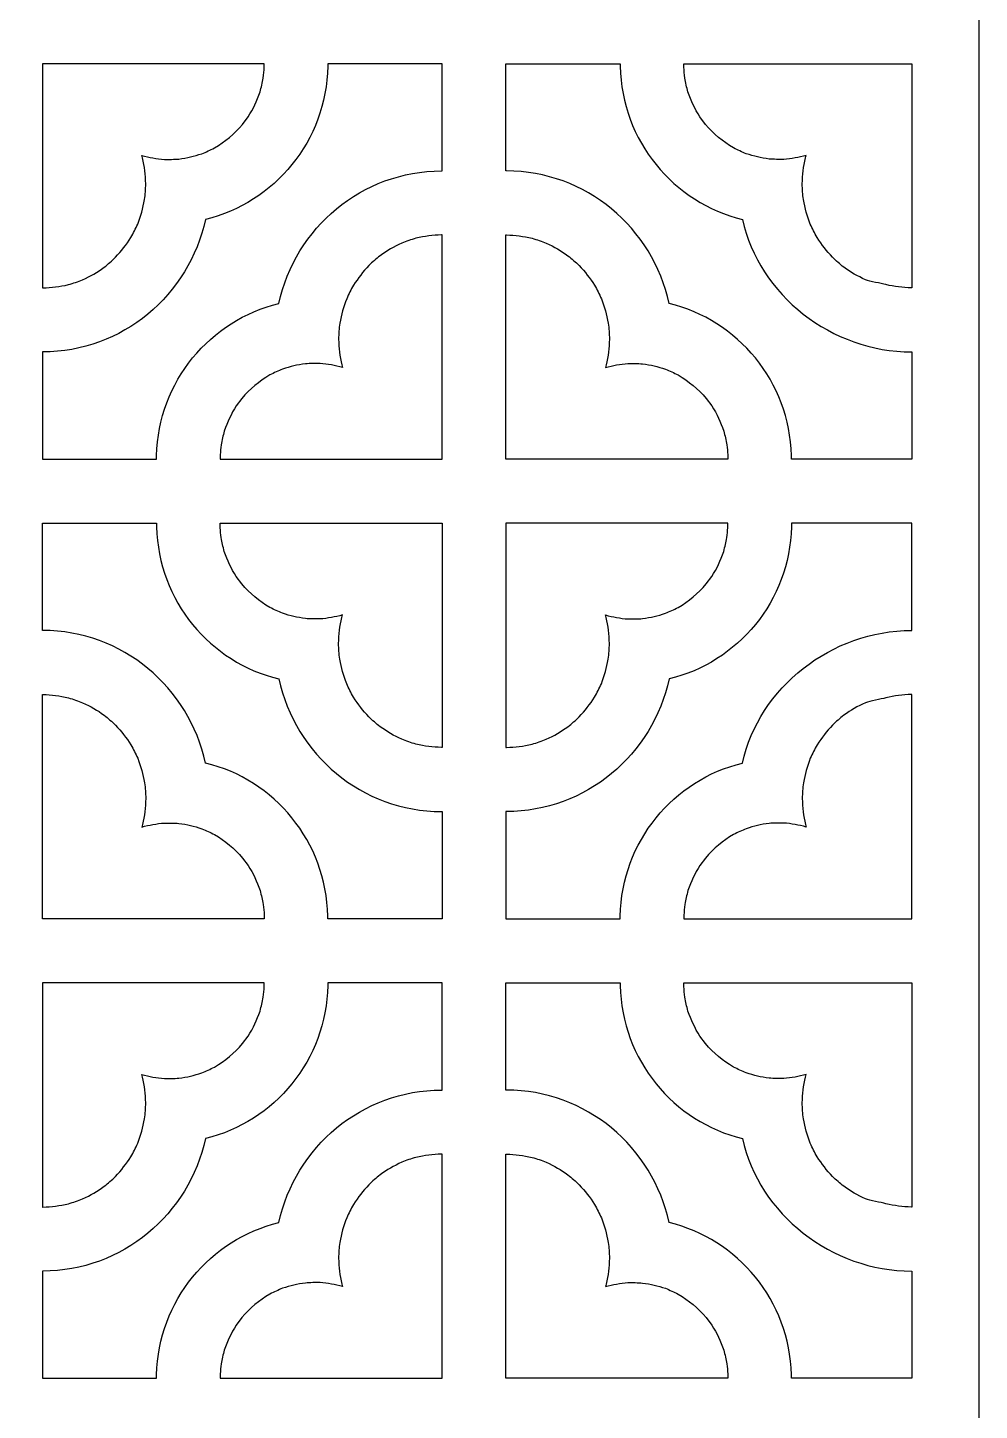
# Model space of a CAD drawing. Header units: centimetres. Extents: x -27 to -22.6, y -9 to 9.
# Drawn here: x -25.429 to -22.573, y 0.584 to 4.736 of the extents above; entities that cross this region are included whole.
import ezdxf

# ---------------------------------------------------------------- set-up
doc = ezdxf.new("R2010")
doc.units = ezdxf.units.CM
doc.header["$MEASUREMENT"] = 0
doc.layers.add('layer 1', color=7, linetype='Continuous')

msp = doc.modelspace()

# ---------------------------------------------------------------- linework, layer by layer
at = {"layer": 'layer 1', "color": 250, "lineweight": 30}
for points, knots in [([(-26.99914, 9.00078), (-26.99914, 9.00078), (-22.57268, 9.00078), (-22.57268, 9.00078), (-22.57268, 9.00078), (-22.57268, 9.00078), (-22.57268, -9.00021), (-22.57268, -9.00021), (-22.57268, -9.00021), (-22.57268, -9.00021), (-26.99914, -9.00021), (-26.99914, -9.00021), (-26.99914, -9.00021), (-26.99914, -9.00021), (-26.99914, 9.00078), (-26.99914, 9.00078)], [0, 0, 0, 0, 0.2, 0.2, 0.2, 0.2, 0.4, 0.4, 0.4, 0.4, 0.6, 0.6, 0.6, 0.6, 1, 1, 1, 1]), ([(-25.04221, 3.43991), (-25.04221, 3.43991), (-25.38497, 3.43991), (-25.38497, 3.43991), (-25.38497, 3.43991), (-25.38497, 3.43991), (-25.38497, 3.76186), (-25.38497, 3.76186), (-25.38497, 3.76186), (-25.38441, 3.76186), (-25.38405, 3.76186), (-25.38396, 3.76186), (-25.38396, 3.76186), (-25.14501, 3.76186), (-24.94435, 3.93295), (-24.89567, 4.16012), (-24.89567, 4.16012), (-24.68829, 4.20938), (-24.53245, 4.39642), (-24.52854, 4.61979), (-24.52854, 4.61979), (-24.52852, 4.62088), (-24.5285, 4.62408), (-24.52849, 4.62762), (-24.52849, 4.62762), (-24.52849, 4.62762), (-24.18465, 4.62762), (-24.18465, 4.62762), (-24.18465, 4.62762), (-24.18465, 4.62762), (-24.18465, 4.30563), (-24.18465, 4.30563), (-24.18465, 4.30563), (-24.18572, 4.30563), (-24.18654, 4.30563), (-24.18675, 4.30563), (-24.18675, 4.30563), (-24.4257, 4.30563), (-24.62636, 4.13455), (-24.67505, 3.90737), (-24.67505, 3.90737), (-24.88155, 3.85832), (-25.03696, 3.67264), (-25.04211, 3.45052), (-25.04211, 3.45052), (-25.04216, 3.44874), (-25.04219, 3.44432), (-25.04221, 3.43991)], [0, 0, 0, 0, 0.0769231, 0.0769231, 0.0769231, 0.0769231, 0.1538462, 0.1538462, 0.1538462, 0.1538462, 0.2307692, 0.2307692, 0.2307692, 0.2307692, 0.3076923, 0.3076923, 0.3076923, 0.3076923, 0.3846154, 0.3846154, 0.3846154, 0.3846154, 0.4615385, 0.4615385, 0.4615385, 0.4615385, 0.5384615, 0.5384615, 0.5384615, 0.5384615, 0.6153846, 0.6153846, 0.6153846, 0.6153846, 0.6923077, 0.6923077, 0.6923077, 0.6923077, 0.7692308, 0.7692308, 0.7692308, 0.7692308, 0.8461538, 0.8461538, 0.8461538, 0.8461538, 1, 1, 1, 1]), ([(-24.7193, 4.62762), (-24.71934, 4.62306), (-24.71939, 4.61863), (-24.71945, 4.61693), (-24.71945, 4.61693), (-24.71984, 4.60629), (-24.72074, 4.5956), (-24.72214, 4.5845), (-24.72214, 4.5845), (-24.72466, 4.57028), (-24.72773, 4.55686), (-24.73165, 4.54297), (-24.73165, 4.54297), (-24.74089, 4.51547), (-24.75207, 4.49206), (-24.76759, 4.46762), (-24.76759, 4.46762), (-24.76759, 4.46762), (-24.78413, 4.44529), (-24.78413, 4.44529), (-24.78413, 4.44529), (-24.80936, 4.41587), (-24.83543, 4.39408), (-24.86881, 4.37464), (-24.86881, 4.37464), (-24.8813, 4.36816), (-24.89353, 4.36256), (-24.90659, 4.35734), (-24.90659, 4.35734), (-24.92956, 4.34945), (-24.951, 4.34448), (-24.97506, 4.34137), (-24.97506, 4.34137), (-24.98992, 4.34022), (-25.0041, 4.33987), (-25.019, 4.34025), (-25.019, 4.34025), (-25.04267, 4.34208), (-25.06392, 4.3458), (-25.08666, 4.35222), (-25.08666, 4.35222), (-25.08592, 4.34973), (-25.08519, 4.34723), (-25.08447, 4.3447), (-25.08447, 4.3447), (-25.07842, 4.31829), (-25.07543, 4.29396), (-25.07475, 4.26686), (-25.07475, 4.26686), (-25.07515, 4.25071), (-25.07629, 4.23536), (-25.07832, 4.21932), (-25.07832, 4.21932), (-25.08293, 4.19335), (-25.08939, 4.1703), (-25.099, 4.14575), (-25.099, 4.14575), (-25.10527, 4.13176), (-25.11191, 4.1187), (-25.11949, 4.10539), (-25.11949, 4.10539), (-25.13336, 4.08356), (-25.14788, 4.0649), (-25.16559, 4.04613), (-25.16559, 4.04613), (-25.17656, 4.03555), (-25.18754, 4.02593), (-25.19946, 4.01646), (-25.19946, 4.01646), (-25.2204, 4.00139), (-25.24073, 3.98954), (-25.26415, 3.97882), (-25.26415, 3.97882), (-25.27839, 3.97312), (-25.29224, 3.96837), (-25.30696, 3.96413), (-25.30696, 3.96413), (-25.33309, 3.95801), (-25.35716, 3.95499), (-25.38396, 3.9543), (-25.38396, 3.9543), (-25.38405, 3.9543), (-25.38441, 3.95431), (-25.38497, 3.95431), (-25.38497, 3.95431), (-25.38497, 3.95431), (-25.38497, 4.62762), (-25.38497, 4.62762), (-25.38497, 4.62762), (-25.38497, 4.62762), (-24.7193, 4.62762), (-24.7193, 4.62762)], [0, 0, 0, 0, 0.0416667, 0.0416667, 0.0416667, 0.0416667, 0.0833333, 0.0833333, 0.0833333, 0.0833333, 0.125, 0.125, 0.125, 0.125, 0.1666667, 0.1666667, 0.1666667, 0.1666667, 0.2083333, 0.2083333, 0.2083333, 0.2083333, 0.25, 0.25, 0.25, 0.25, 0.2916667, 0.2916667, 0.2916667, 0.2916667, 0.3333333, 0.3333333, 0.3333333, 0.3333333, 0.375, 0.375, 0.375, 0.375, 0.4166667, 0.4166667, 0.4166667, 0.4166667, 0.4583333, 0.4583333, 0.4583333, 0.4583333, 0.5, 0.5, 0.5, 0.5, 0.5416667, 0.5416667, 0.5416667, 0.5416667, 0.5833333, 0.5833333, 0.5833333, 0.5833333, 0.625, 0.625, 0.625, 0.625, 0.6666667, 0.6666667, 0.6666667, 0.6666667, 0.7083333, 0.7083333, 0.7083333, 0.7083333, 0.75, 0.75, 0.75, 0.75, 0.7916667, 0.7916667, 0.7916667, 0.7916667, 0.8333333, 0.8333333, 0.8333333, 0.8333333, 0.875, 0.875, 0.875, 0.875, 0.9166667, 0.9166667, 0.9166667, 0.9166667, 1, 1, 1, 1]), ([(-23.13676, 3.43991), (-23.13676, 3.43991), (-22.77526, 3.43991), (-22.77526, 3.43991), (-22.77526, 3.43991), (-22.77526, 3.43991), (-22.77526, 3.76186), (-22.77526, 3.76186), (-22.77526, 3.76186), (-22.77583, 3.76186), (-22.77618, 3.76186), (-22.77627, 3.76186), (-22.77627, 3.76186), (-23.01523, 3.76186), (-23.23462, 3.93295), (-23.28331, 4.16012), (-23.28331, 4.16012), (-23.49068, 4.20938), (-23.64652, 4.39642), (-23.65043, 4.61979), (-23.65043, 4.61979), (-23.65045, 4.62088), (-23.65047, 4.62408), (-23.65048, 4.62762), (-23.65048, 4.62762), (-23.65048, 4.62762), (-23.99432, 4.62762), (-23.99432, 4.62762), (-23.99432, 4.62762), (-23.99432, 4.62762), (-23.99432, 4.30563), (-23.99432, 4.30563), (-23.99432, 4.30563), (-23.99325, 4.30563), (-23.99243, 4.30563), (-23.99222, 4.30563), (-23.99222, 4.30563), (-23.75327, 4.30563), (-23.55261, 4.13455), (-23.50393, 3.90737), (-23.50393, 3.90737), (-23.29742, 3.85832), (-23.14202, 3.67264), (-23.13686, 3.45052), (-23.13686, 3.45052), (-23.13682, 3.44874), (-23.13679, 3.44432), (-23.13676, 3.43991)], [0, 0, 0, 0, 0.0769231, 0.0769231, 0.0769231, 0.0769231, 0.1538462, 0.1538462, 0.1538462, 0.1538462, 0.2307692, 0.2307692, 0.2307692, 0.2307692, 0.3076923, 0.3076923, 0.3076923, 0.3076923, 0.3846154, 0.3846154, 0.3846154, 0.3846154, 0.4615385, 0.4615385, 0.4615385, 0.4615385, 0.5384615, 0.5384615, 0.5384615, 0.5384615, 0.6153846, 0.6153846, 0.6153846, 0.6153846, 0.6923077, 0.6923077, 0.6923077, 0.6923077, 0.7692308, 0.7692308, 0.7692308, 0.7692308, 0.8461538, 0.8461538, 0.8461538, 0.8461538, 1, 1, 1, 1]), ([(-23.45967, 4.62762), (-23.45964, 4.62306), (-23.45959, 4.61863), (-23.45952, 4.61693), (-23.45952, 4.61693), (-23.45913, 4.60629), (-23.45824, 4.5956), (-23.45684, 4.5845), (-23.45684, 4.5845), (-23.45431, 4.57028), (-23.45124, 4.55686), (-23.44733, 4.54297), (-23.44733, 4.54297), (-23.43809, 4.51547), (-23.4269, 4.49206), (-23.41138, 4.46762), (-23.41138, 4.46762), (-23.41138, 4.46762), (-23.39484, 4.44529), (-23.39484, 4.44529), (-23.39484, 4.44529), (-23.36961, 4.41587), (-23.34354, 4.39408), (-23.31017, 4.37464), (-23.31017, 4.37464), (-23.29767, 4.36816), (-23.28544, 4.36256), (-23.27239, 4.35734), (-23.27239, 4.35734), (-23.24941, 4.34945), (-23.22797, 4.34448), (-23.20391, 4.34137), (-23.20391, 4.34137), (-23.18905, 4.34022), (-23.17487, 4.33987), (-23.15997, 4.34025), (-23.15997, 4.34025), (-23.1363, 4.34208), (-23.11505, 4.3458), (-23.09231, 4.35222), (-23.09231, 4.35222), (-23.09306, 4.34973), (-23.09379, 4.34723), (-23.0945, 4.3447), (-23.0945, 4.3447), (-23.10055, 4.31829), (-23.10355, 4.29396), (-23.10423, 4.26686), (-23.10423, 4.26686), (-23.10382, 4.25071), (-23.10268, 4.23536), (-23.10066, 4.21932), (-23.10066, 4.21932), (-23.09604, 4.19335), (-23.08958, 4.1703), (-23.07997, 4.14575), (-23.07997, 4.14575), (-23.0737, 4.13176), (-23.06707, 4.1187), (-23.05948, 4.10539), (-23.05948, 4.10539), (-23.04561, 4.08356), (-23.0311, 4.0649), (-23.01338, 4.04613), (-23.01338, 4.04613), (-23.00241, 4.03555), (-22.99143, 4.02593), (-22.97952, 4.01646), (-22.97952, 4.01646), (-22.95857, 4.00139), (-22.93824, 3.98954), (-22.91483, 3.97882), (-22.91483, 3.97882), (-22.90058, 3.97312), (-22.868, 3.96837), (-22.85327, 3.96413), (-22.85327, 3.96413), (-22.82715, 3.95801), (-22.80307, 3.95499), (-22.77627, 3.9543), (-22.77627, 3.9543), (-22.77619, 3.9543), (-22.77583, 3.95431), (-22.77526, 3.95431), (-22.77526, 3.95431), (-22.77526, 3.95431), (-22.77526, 4.62762), (-22.77526, 4.62762), (-22.77526, 4.62762), (-22.77526, 4.62762), (-23.45967, 4.62762), (-23.45967, 4.62762)], [0, 0, 0, 0, 0.0416667, 0.0416667, 0.0416667, 0.0416667, 0.0833333, 0.0833333, 0.0833333, 0.0833333, 0.125, 0.125, 0.125, 0.125, 0.1666667, 0.1666667, 0.1666667, 0.1666667, 0.2083333, 0.2083333, 0.2083333, 0.2083333, 0.25, 0.25, 0.25, 0.25, 0.2916667, 0.2916667, 0.2916667, 0.2916667, 0.3333333, 0.3333333, 0.3333333, 0.3333333, 0.375, 0.375, 0.375, 0.375, 0.4166667, 0.4166667, 0.4166667, 0.4166667, 0.4583333, 0.4583333, 0.4583333, 0.4583333, 0.5, 0.5, 0.5, 0.5, 0.5416667, 0.5416667, 0.5416667, 0.5416667, 0.5833333, 0.5833333, 0.5833333, 0.5833333, 0.625, 0.625, 0.625, 0.625, 0.6666667, 0.6666667, 0.6666667, 0.6666667, 0.7083333, 0.7083333, 0.7083333, 0.7083333, 0.75, 0.75, 0.75, 0.75, 0.7916667, 0.7916667, 0.7916667, 0.7916667, 0.8333333, 0.8333333, 0.8333333, 0.8333333, 0.875, 0.875, 0.875, 0.875, 0.9166667, 0.9166667, 0.9166667, 0.9166667, 1, 1, 1, 1]), ([(-24.18465, 3.43991), (-24.18465, 3.43991), (-24.8514, 3.43991), (-24.8514, 3.43991), (-24.8514, 3.43991), (-24.85134, 3.44519), (-24.85126, 3.45078), (-24.85115, 3.45322), (-24.85115, 3.45322), (-24.85072, 3.46299), (-24.84986, 3.47282), (-24.84858, 3.48299), (-24.84858, 3.48299), (-24.84605, 3.49721), (-24.84298, 3.51063), (-24.83907, 3.52453), (-24.83907, 3.52453), (-24.82983, 3.55202), (-24.81864, 3.57543), (-24.80312, 3.59987), (-24.80312, 3.59987), (-24.80312, 3.59987), (-24.78658, 3.6222), (-24.78658, 3.6222), (-24.78658, 3.6222), (-24.76135, 3.65162), (-24.73528, 3.67341), (-24.70191, 3.69285), (-24.70191, 3.69285), (-24.68941, 3.69933), (-24.67718, 3.70493), (-24.66413, 3.71015), (-24.66413, 3.71015), (-24.64115, 3.71804), (-24.61971, 3.72301), (-24.59565, 3.72612), (-24.59565, 3.72612), (-24.58079, 3.72727), (-24.56661, 3.72762), (-24.55171, 3.72724), (-24.55171, 3.72724), (-24.52804, 3.72541), (-24.50679, 3.72169), (-24.48405, 3.71527), (-24.48405, 3.71527), (-24.4848, 3.71776), (-24.48553, 3.72026), (-24.48624, 3.72279), (-24.48624, 3.72279), (-24.49229, 3.7492), (-24.49529, 3.77353), (-24.49597, 3.80063), (-24.49597, 3.80063), (-24.49556, 3.81678), (-24.49442, 3.83213), (-24.4924, 3.84817), (-24.4924, 3.84817), (-24.48778, 3.87415), (-24.48132, 3.89719), (-24.47171, 3.92174), (-24.47171, 3.92174), (-24.46544, 3.93573), (-24.45881, 3.9488), (-24.45122, 3.9621), (-24.45122, 3.9621), (-24.43735, 3.98393), (-24.42284, 4.00259), (-24.40512, 4.02136), (-24.40512, 4.02136), (-24.39415, 4.03194), (-24.38317, 4.04156), (-24.37126, 4.05103), (-24.37126, 4.05103), (-24.35031, 4.06611), (-24.32998, 4.07795), (-24.30657, 4.08868), (-24.30657, 4.08868), (-24.29232, 4.09437), (-24.27848, 4.09912), (-24.26375, 4.10336), (-24.26375, 4.10336), (-24.23763, 4.10948), (-24.21355, 4.1125), (-24.18675, 4.11319), (-24.18675, 4.11319), (-24.18654, 4.11318), (-24.18572, 4.11318), (-24.18465, 4.11317), (-24.18465, 4.11317), (-24.18465, 4.11317), (-24.18465, 3.43991), (-24.18465, 3.43991)], [0, 0, 0, 0, 0.0416667, 0.0416667, 0.0416667, 0.0416667, 0.0833333, 0.0833333, 0.0833333, 0.0833333, 0.125, 0.125, 0.125, 0.125, 0.1666667, 0.1666667, 0.1666667, 0.1666667, 0.2083333, 0.2083333, 0.2083333, 0.2083333, 0.25, 0.25, 0.25, 0.25, 0.2916667, 0.2916667, 0.2916667, 0.2916667, 0.3333333, 0.3333333, 0.3333333, 0.3333333, 0.375, 0.375, 0.375, 0.375, 0.4166667, 0.4166667, 0.4166667, 0.4166667, 0.4583333, 0.4583333, 0.4583333, 0.4583333, 0.5, 0.5, 0.5, 0.5, 0.5416667, 0.5416667, 0.5416667, 0.5416667, 0.5833333, 0.5833333, 0.5833333, 0.5833333, 0.625, 0.625, 0.625, 0.625, 0.6666667, 0.6666667, 0.6666667, 0.6666667, 0.7083333, 0.7083333, 0.7083333, 0.7083333, 0.75, 0.75, 0.75, 0.75, 0.7916667, 0.7916667, 0.7916667, 0.7916667, 0.8333333, 0.8333333, 0.8333333, 0.8333333, 0.875, 0.875, 0.875, 0.875, 0.9166667, 0.9166667, 0.9166667, 0.9166667, 1, 1, 1, 1]), ([(-23.99432, 3.43991), (-23.99432, 3.43991), (-23.32757, 3.43991), (-23.32757, 3.43991), (-23.32757, 3.43991), (-23.32763, 3.44519), (-23.32771, 3.45078), (-23.32782, 3.45322), (-23.32782, 3.45322), (-23.32826, 3.46299), (-23.32911, 3.47282), (-23.3304, 3.48299), (-23.3304, 3.48299), (-23.33292, 3.49721), (-23.33599, 3.51063), (-23.33991, 3.52453), (-23.33991, 3.52453), (-23.34915, 3.55202), (-23.36033, 3.57543), (-23.37585, 3.59987), (-23.37585, 3.59987), (-23.37585, 3.59987), (-23.39239, 3.6222), (-23.39239, 3.6222), (-23.39239, 3.6222), (-23.41762, 3.65162), (-23.44369, 3.67341), (-23.47707, 3.69285), (-23.47707, 3.69285), (-23.48956, 3.69933), (-23.50179, 3.70493), (-23.51485, 3.71015), (-23.51485, 3.71015), (-23.53782, 3.71804), (-23.55926, 3.72301), (-23.58332, 3.72612), (-23.58332, 3.72612), (-23.59819, 3.72727), (-23.61236, 3.72762), (-23.62726, 3.72724), (-23.62726, 3.72724), (-23.65093, 3.72541), (-23.67218, 3.72169), (-23.69492, 3.71527), (-23.69492, 3.71527), (-23.69418, 3.71776), (-23.69344, 3.72026), (-23.69273, 3.72279), (-23.69273, 3.72279), (-23.68668, 3.7492), (-23.68369, 3.77353), (-23.68301, 3.80063), (-23.68301, 3.80063), (-23.68341, 3.81678), (-23.68455, 3.83213), (-23.68658, 3.84817), (-23.68658, 3.84817), (-23.69119, 3.87415), (-23.69765, 3.89719), (-23.70726, 3.92174), (-23.70726, 3.92174), (-23.71353, 3.93573), (-23.72017, 3.9488), (-23.72775, 3.9621), (-23.72775, 3.9621), (-23.74162, 3.98393), (-23.75614, 4.00259), (-23.77385, 4.02136), (-23.77385, 4.02136), (-23.78482, 4.03194), (-23.7958, 4.04156), (-23.80772, 4.05103), (-23.80772, 4.05103), (-23.82866, 4.06611), (-23.84899, 4.07795), (-23.87241, 4.08868), (-23.87241, 4.08868), (-23.88665, 4.09437), (-23.9005, 4.09912), (-23.91522, 4.10336), (-23.91522, 4.10336), (-23.94135, 4.10948), (-23.96542, 4.1125), (-23.99222, 4.11319), (-23.99222, 4.11319), (-23.99243, 4.11318), (-23.99326, 4.11318), (-23.99432, 4.11317), (-23.99432, 4.11317), (-23.99432, 4.11317), (-23.99432, 3.43991), (-23.99432, 3.43991)], [0, 0, 0, 0, 0.0416667, 0.0416667, 0.0416667, 0.0416667, 0.0833333, 0.0833333, 0.0833333, 0.0833333, 0.125, 0.125, 0.125, 0.125, 0.1666667, 0.1666667, 0.1666667, 0.1666667, 0.2083333, 0.2083333, 0.2083333, 0.2083333, 0.25, 0.25, 0.25, 0.25, 0.2916667, 0.2916667, 0.2916667, 0.2916667, 0.3333333, 0.3333333, 0.3333333, 0.3333333, 0.375, 0.375, 0.375, 0.375, 0.4166667, 0.4166667, 0.4166667, 0.4166667, 0.4583333, 0.4583333, 0.4583333, 0.4583333, 0.5, 0.5, 0.5, 0.5, 0.5416667, 0.5416667, 0.5416667, 0.5416667, 0.5833333, 0.5833333, 0.5833333, 0.5833333, 0.625, 0.625, 0.625, 0.625, 0.6666667, 0.6666667, 0.6666667, 0.6666667, 0.7083333, 0.7083333, 0.7083333, 0.7083333, 0.75, 0.75, 0.75, 0.75, 0.7916667, 0.7916667, 0.7916667, 0.7916667, 0.8333333, 0.8333333, 0.8333333, 0.8333333, 0.875, 0.875, 0.875, 0.875, 0.9166667, 0.9166667, 0.9166667, 0.9166667, 1, 1, 1, 1]), ([(-25.04221, 3.24753), (-25.04221, 3.24753), (-25.38497, 3.24753), (-25.38497, 3.24753), (-25.38497, 3.24753), (-25.38497, 3.24753), (-25.38497, 2.92559), (-25.38497, 2.92559), (-25.38497, 2.92559), (-25.38441, 2.92559), (-25.38405, 2.92559), (-25.38396, 2.92559), (-25.38396, 2.92559), (-25.14501, 2.92559), (-24.94435, 2.7545), (-24.89567, 2.52732), (-24.89567, 2.52732), (-24.68829, 2.47806), (-24.53245, 2.29102), (-24.52854, 2.06766), (-24.52854, 2.06766), (-24.52852, 2.06657), (-24.5285, 2.06337), (-24.52849, 2.05983), (-24.52849, 2.05983), (-24.52849, 2.05983), (-24.18465, 2.05983), (-24.18465, 2.05983), (-24.18465, 2.05983), (-24.18465, 2.05983), (-24.18465, 2.38182), (-24.18465, 2.38182), (-24.18465, 2.38182), (-24.18572, 2.38182), (-24.18654, 2.38181), (-24.18675, 2.38181), (-24.18675, 2.38181), (-24.4257, 2.38181), (-24.62636, 2.5529), (-24.67505, 2.78008), (-24.67505, 2.78008), (-24.88155, 2.82913), (-25.03696, 3.0148), (-25.04211, 3.23693), (-25.04211, 3.23693), (-25.04216, 3.2387), (-25.04219, 3.24312), (-25.04221, 3.24753)], [0, 0, 0, 0, 0.0769231, 0.0769231, 0.0769231, 0.0769231, 0.1538462, 0.1538462, 0.1538462, 0.1538462, 0.2307692, 0.2307692, 0.2307692, 0.2307692, 0.3076923, 0.3076923, 0.3076923, 0.3076923, 0.3846154, 0.3846154, 0.3846154, 0.3846154, 0.4615385, 0.4615385, 0.4615385, 0.4615385, 0.5384615, 0.5384615, 0.5384615, 0.5384615, 0.6153846, 0.6153846, 0.6153846, 0.6153846, 0.6923077, 0.6923077, 0.6923077, 0.6923077, 0.7692308, 0.7692308, 0.7692308, 0.7692308, 0.8461538, 0.8461538, 0.8461538, 0.8461538, 1, 1, 1, 1]), ([(-24.18465, 3.24753), (-24.18465, 3.24753), (-24.8514, 3.24753), (-24.8514, 3.24753), (-24.8514, 3.24753), (-24.85134, 3.24225), (-24.85126, 3.23666), (-24.85115, 3.23422), (-24.85115, 3.23422), (-24.85072, 3.22446), (-24.84986, 3.21463), (-24.84858, 3.20445), (-24.84858, 3.20445), (-24.84605, 3.19023), (-24.84298, 3.17682), (-24.83907, 3.16292), (-24.83907, 3.16292), (-24.82983, 3.13542), (-24.81864, 3.11201), (-24.80312, 3.08758), (-24.80312, 3.08758), (-24.80312, 3.08758), (-24.78658, 3.06525), (-24.78658, 3.06525), (-24.78658, 3.06525), (-24.76135, 3.03582), (-24.73528, 3.01404), (-24.70191, 2.9946), (-24.70191, 2.9946), (-24.68941, 2.98811), (-24.67718, 2.98251), (-24.66413, 2.97729), (-24.66413, 2.97729), (-24.64115, 2.96941), (-24.61971, 2.96443), (-24.59565, 2.96132), (-24.59565, 2.96132), (-24.58079, 2.96018), (-24.56661, 2.95982), (-24.55171, 2.96021), (-24.55171, 2.96021), (-24.52804, 2.96204), (-24.50679, 2.96576), (-24.48405, 2.97217), (-24.48405, 2.97217), (-24.4848, 2.96969), (-24.48553, 2.96718), (-24.48624, 2.96465), (-24.48624, 2.96465), (-24.49229, 2.93825), (-24.49529, 2.91392), (-24.49597, 2.88681), (-24.49597, 2.88681), (-24.49556, 2.87066), (-24.49442, 2.85531), (-24.4924, 2.83928), (-24.4924, 2.83928), (-24.48778, 2.8133), (-24.48132, 2.79025), (-24.47171, 2.7657), (-24.47171, 2.7657), (-24.46544, 2.75172), (-24.45881, 2.73865), (-24.45122, 2.72534), (-24.45122, 2.72534), (-24.43735, 2.70351), (-24.42284, 2.68486), (-24.40512, 2.66608), (-24.40512, 2.66608), (-24.39415, 2.65551), (-24.38317, 2.64589), (-24.37126, 2.63641), (-24.37126, 2.63641), (-24.35031, 2.62134), (-24.32998, 2.6095), (-24.30657, 2.59877), (-24.30657, 2.59877), (-24.29232, 2.59308), (-24.27848, 2.58833), (-24.26375, 2.58409), (-24.26375, 2.58409), (-24.23763, 2.57797), (-24.21355, 2.57495), (-24.18675, 2.57426), (-24.18675, 2.57426), (-24.18654, 2.57426), (-24.18572, 2.57427), (-24.18465, 2.57427), (-24.18465, 2.57427), (-24.18465, 2.57427), (-24.18465, 3.24753), (-24.18465, 3.24753)], [0, 0, 0, 0, 0.0416667, 0.0416667, 0.0416667, 0.0416667, 0.0833333, 0.0833333, 0.0833333, 0.0833333, 0.125, 0.125, 0.125, 0.125, 0.1666667, 0.1666667, 0.1666667, 0.1666667, 0.2083333, 0.2083333, 0.2083333, 0.2083333, 0.25, 0.25, 0.25, 0.25, 0.2916667, 0.2916667, 0.2916667, 0.2916667, 0.3333333, 0.3333333, 0.3333333, 0.3333333, 0.375, 0.375, 0.375, 0.375, 0.4166667, 0.4166667, 0.4166667, 0.4166667, 0.4583333, 0.4583333, 0.4583333, 0.4583333, 0.5, 0.5, 0.5, 0.5, 0.5416667, 0.5416667, 0.5416667, 0.5416667, 0.5833333, 0.5833333, 0.5833333, 0.5833333, 0.625, 0.625, 0.625, 0.625, 0.6666667, 0.6666667, 0.6666667, 0.6666667, 0.7083333, 0.7083333, 0.7083333, 0.7083333, 0.75, 0.75, 0.75, 0.75, 0.7916667, 0.7916667, 0.7916667, 0.7916667, 0.8333333, 0.8333333, 0.8333333, 0.8333333, 0.875, 0.875, 0.875, 0.875, 0.9166667, 0.9166667, 0.9166667, 0.9166667, 1, 1, 1, 1]), ([(-23.99432, 3.24753), (-23.99432, 3.24753), (-23.32757, 3.24753), (-23.32757, 3.24753), (-23.32757, 3.24753), (-23.32763, 3.24225), (-23.32771, 3.23666), (-23.32782, 3.23422), (-23.32782, 3.23422), (-23.32826, 3.22446), (-23.32911, 3.21463), (-23.3304, 3.20445), (-23.3304, 3.20445), (-23.33292, 3.19023), (-23.33599, 3.17682), (-23.33991, 3.16292), (-23.33991, 3.16292), (-23.34915, 3.13542), (-23.36033, 3.11201), (-23.37585, 3.08758), (-23.37585, 3.08758), (-23.37585, 3.08758), (-23.39239, 3.06525), (-23.39239, 3.06525), (-23.39239, 3.06525), (-23.41762, 3.03582), (-23.44369, 3.01404), (-23.47707, 2.9946), (-23.47707, 2.9946), (-23.48956, 2.98811), (-23.50179, 2.98251), (-23.51485, 2.97729), (-23.51485, 2.97729), (-23.53782, 2.96941), (-23.55926, 2.96443), (-23.58332, 2.96132), (-23.58332, 2.96132), (-23.59819, 2.96018), (-23.61236, 2.95982), (-23.62726, 2.96021), (-23.62726, 2.96021), (-23.65093, 2.96204), (-23.67218, 2.96576), (-23.69492, 2.97217), (-23.69492, 2.97217), (-23.69418, 2.96969), (-23.69344, 2.96718), (-23.69273, 2.96465), (-23.69273, 2.96465), (-23.68668, 2.93825), (-23.68369, 2.91392), (-23.68301, 2.88681), (-23.68301, 2.88681), (-23.68341, 2.87066), (-23.68455, 2.85531), (-23.68658, 2.83928), (-23.68658, 2.83928), (-23.69119, 2.8133), (-23.69765, 2.79025), (-23.70726, 2.7657), (-23.70726, 2.7657), (-23.71353, 2.75172), (-23.72017, 2.73865), (-23.72775, 2.72534), (-23.72775, 2.72534), (-23.74162, 2.70351), (-23.75614, 2.68486), (-23.77385, 2.66608), (-23.77385, 2.66608), (-23.78482, 2.65551), (-23.7958, 2.64589), (-23.80772, 2.63641), (-23.80772, 2.63641), (-23.82866, 2.62134), (-23.84899, 2.6095), (-23.87241, 2.59877), (-23.87241, 2.59877), (-23.88665, 2.59308), (-23.9005, 2.58833), (-23.91522, 2.58409), (-23.91522, 2.58409), (-23.94135, 2.57797), (-23.96542, 2.57495), (-23.99222, 2.57426), (-23.99222, 2.57426), (-23.99243, 2.57426), (-23.99326, 2.57427), (-23.99432, 2.57427), (-23.99432, 2.57427), (-23.99432, 2.57427), (-23.99432, 3.24753), (-23.99432, 3.24753)], [0, 0, 0, 0, 0.0416667, 0.0416667, 0.0416667, 0.0416667, 0.0833333, 0.0833333, 0.0833333, 0.0833333, 0.125, 0.125, 0.125, 0.125, 0.1666667, 0.1666667, 0.1666667, 0.1666667, 0.2083333, 0.2083333, 0.2083333, 0.2083333, 0.25, 0.25, 0.25, 0.25, 0.2916667, 0.2916667, 0.2916667, 0.2916667, 0.3333333, 0.3333333, 0.3333333, 0.3333333, 0.375, 0.375, 0.375, 0.375, 0.4166667, 0.4166667, 0.4166667, 0.4166667, 0.4583333, 0.4583333, 0.4583333, 0.4583333, 0.5, 0.5, 0.5, 0.5, 0.5416667, 0.5416667, 0.5416667, 0.5416667, 0.5833333, 0.5833333, 0.5833333, 0.5833333, 0.625, 0.625, 0.625, 0.625, 0.6666667, 0.6666667, 0.6666667, 0.6666667, 0.7083333, 0.7083333, 0.7083333, 0.7083333, 0.75, 0.75, 0.75, 0.75, 0.7916667, 0.7916667, 0.7916667, 0.7916667, 0.8333333, 0.8333333, 0.8333333, 0.8333333, 0.875, 0.875, 0.875, 0.875, 0.9166667, 0.9166667, 0.9166667, 0.9166667, 1, 1, 1, 1]), ([(-23.13676, 3.24753), (-23.13676, 3.24753), (-22.77526, 3.24753), (-22.77526, 3.24753), (-22.77526, 3.24753), (-22.77526, 3.24753), (-22.77526, 2.92559), (-22.77526, 2.92559), (-22.77526, 2.92559), (-22.77583, 2.92559), (-22.77618, 2.92559), (-22.77627, 2.92559), (-22.77627, 2.92559), (-23.01523, 2.92559), (-23.23462, 2.7545), (-23.28331, 2.52732), (-23.28331, 2.52732), (-23.49068, 2.47806), (-23.64652, 2.29102), (-23.65043, 2.06766), (-23.65043, 2.06766), (-23.65045, 2.06657), (-23.65047, 2.06337), (-23.65048, 2.05983), (-23.65048, 2.05983), (-23.65048, 2.05983), (-23.99432, 2.05983), (-23.99432, 2.05983), (-23.99432, 2.05983), (-23.99432, 2.05983), (-23.99432, 2.38182), (-23.99432, 2.38182), (-23.99432, 2.38182), (-23.99325, 2.38182), (-23.99243, 2.38181), (-23.99222, 2.38181), (-23.99222, 2.38181), (-23.75327, 2.38181), (-23.55261, 2.5529), (-23.50393, 2.78008), (-23.50393, 2.78008), (-23.29742, 2.82913), (-23.14202, 3.0148), (-23.13686, 3.23693), (-23.13686, 3.23693), (-23.13682, 3.2387), (-23.13679, 3.24312), (-23.13676, 3.24753)], [0, 0, 0, 0, 0.0769231, 0.0769231, 0.0769231, 0.0769231, 0.1538462, 0.1538462, 0.1538462, 0.1538462, 0.2307692, 0.2307692, 0.2307692, 0.2307692, 0.3076923, 0.3076923, 0.3076923, 0.3076923, 0.3846154, 0.3846154, 0.3846154, 0.3846154, 0.4615385, 0.4615385, 0.4615385, 0.4615385, 0.5384615, 0.5384615, 0.5384615, 0.5384615, 0.6153846, 0.6153846, 0.6153846, 0.6153846, 0.6923077, 0.6923077, 0.6923077, 0.6923077, 0.7692308, 0.7692308, 0.7692308, 0.7692308, 0.8461538, 0.8461538, 0.8461538, 0.8461538, 1, 1, 1, 1]), ([(-24.7193, 2.05983), (-24.71934, 2.06438), (-24.71939, 2.06882), (-24.71945, 2.07052), (-24.71945, 2.07052), (-24.71984, 2.08116), (-24.72074, 2.09184), (-24.72214, 2.10295), (-24.72214, 2.10295), (-24.72466, 2.11716), (-24.72773, 2.13058), (-24.73165, 2.14448), (-24.73165, 2.14448), (-24.74089, 2.17198), (-24.75207, 2.19539), (-24.76759, 2.21982), (-24.76759, 2.21982), (-24.76759, 2.21982), (-24.78413, 2.24215), (-24.78413, 2.24215), (-24.78413, 2.24215), (-24.80936, 2.27158), (-24.83543, 2.29336), (-24.86881, 2.3128), (-24.86881, 2.3128), (-24.8813, 2.31929), (-24.89353, 2.32489), (-24.90659, 2.33011), (-24.90659, 2.33011), (-24.92956, 2.33799), (-24.951, 2.34297), (-24.97506, 2.34607), (-24.97506, 2.34607), (-24.98992, 2.34722), (-25.0041, 2.34758), (-25.019, 2.34719), (-25.019, 2.34719), (-25.04267, 2.34536), (-25.06392, 2.34164), (-25.08666, 2.33523), (-25.08666, 2.33523), (-25.08592, 2.33771), (-25.08519, 2.34022), (-25.08447, 2.34275), (-25.08447, 2.34275), (-25.07842, 2.36915), (-25.07543, 2.39348), (-25.07475, 2.42059), (-25.07475, 2.42059), (-25.07515, 2.43674), (-25.07629, 2.45209), (-25.07832, 2.46812), (-25.07832, 2.46812), (-25.08293, 2.4941), (-25.08939, 2.51715), (-25.099, 2.5417), (-25.099, 2.5417), (-25.10527, 2.55568), (-25.11191, 2.56875), (-25.11949, 2.58206), (-25.11949, 2.58206), (-25.13336, 2.60389), (-25.14788, 2.62254), (-25.16559, 2.64132), (-25.16559, 2.64132), (-25.17656, 2.65189), (-25.18754, 2.66151), (-25.19946, 2.67099), (-25.19946, 2.67099), (-25.2204, 2.68606), (-25.24073, 2.6979), (-25.26415, 2.70863), (-25.26415, 2.70863), (-25.27839, 2.71432), (-25.29224, 2.71907), (-25.30696, 2.72331), (-25.30696, 2.72331), (-25.33309, 2.72944), (-25.35716, 2.73245), (-25.38396, 2.73314), (-25.38396, 2.73314), (-25.38405, 2.73314), (-25.38441, 2.73314), (-25.38497, 2.73314), (-25.38497, 2.73314), (-25.38497, 2.73314), (-25.38497, 2.05983), (-25.38497, 2.05983), (-25.38497, 2.05983), (-25.38497, 2.05983), (-24.7193, 2.05983), (-24.7193, 2.05983)], [0, 0, 0, 0, 0.0416667, 0.0416667, 0.0416667, 0.0416667, 0.0833333, 0.0833333, 0.0833333, 0.0833333, 0.125, 0.125, 0.125, 0.125, 0.1666667, 0.1666667, 0.1666667, 0.1666667, 0.2083333, 0.2083333, 0.2083333, 0.2083333, 0.25, 0.25, 0.25, 0.25, 0.2916667, 0.2916667, 0.2916667, 0.2916667, 0.3333333, 0.3333333, 0.3333333, 0.3333333, 0.375, 0.375, 0.375, 0.375, 0.4166667, 0.4166667, 0.4166667, 0.4166667, 0.4583333, 0.4583333, 0.4583333, 0.4583333, 0.5, 0.5, 0.5, 0.5, 0.5416667, 0.5416667, 0.5416667, 0.5416667, 0.5833333, 0.5833333, 0.5833333, 0.5833333, 0.625, 0.625, 0.625, 0.625, 0.6666667, 0.6666667, 0.6666667, 0.6666667, 0.7083333, 0.7083333, 0.7083333, 0.7083333, 0.75, 0.75, 0.75, 0.75, 0.7916667, 0.7916667, 0.7916667, 0.7916667, 0.8333333, 0.8333333, 0.8333333, 0.8333333, 0.875, 0.875, 0.875, 0.875, 0.9166667, 0.9166667, 0.9166667, 0.9166667, 1, 1, 1, 1]), ([(-23.45967, 2.05983), (-23.45964, 2.06438), (-23.45959, 2.06882), (-23.45952, 2.07052), (-23.45952, 2.07052), (-23.45913, 2.08116), (-23.45824, 2.09184), (-23.45684, 2.10295), (-23.45684, 2.10295), (-23.45431, 2.11716), (-23.45124, 2.13058), (-23.44733, 2.14448), (-23.44733, 2.14448), (-23.43809, 2.17198), (-23.4269, 2.19539), (-23.41138, 2.21982), (-23.41138, 2.21982), (-23.41138, 2.21982), (-23.39484, 2.24215), (-23.39484, 2.24215), (-23.39484, 2.24215), (-23.36961, 2.27158), (-23.34354, 2.29336), (-23.31017, 2.3128), (-23.31017, 2.3128), (-23.29767, 2.31929), (-23.28544, 2.32489), (-23.27239, 2.33011), (-23.27239, 2.33011), (-23.24941, 2.33799), (-23.22797, 2.34297), (-23.20391, 2.34607), (-23.20391, 2.34607), (-23.18905, 2.34722), (-23.17487, 2.34758), (-23.15997, 2.34719), (-23.15997, 2.34719), (-23.1363, 2.34536), (-23.11505, 2.34164), (-23.09231, 2.33523), (-23.09231, 2.33523), (-23.09306, 2.33771), (-23.09379, 2.34022), (-23.0945, 2.34275), (-23.0945, 2.34275), (-23.10055, 2.36915), (-23.10355, 2.39348), (-23.10423, 2.42059), (-23.10423, 2.42059), (-23.10382, 2.43674), (-23.10268, 2.45209), (-23.10066, 2.46812), (-23.10066, 2.46812), (-23.09604, 2.4941), (-23.08958, 2.51715), (-23.07997, 2.5417), (-23.07997, 2.5417), (-23.0737, 2.55568), (-23.06707, 2.56875), (-23.05948, 2.58206), (-23.05948, 2.58206), (-23.04561, 2.60389), (-23.0311, 2.62254), (-23.01338, 2.64132), (-23.01338, 2.64132), (-23.00241, 2.65189), (-22.99143, 2.66151), (-22.97952, 2.67099), (-22.97952, 2.67099), (-22.95857, 2.68606), (-22.93824, 2.6979), (-22.91483, 2.70863), (-22.91483, 2.70863), (-22.90058, 2.71432), (-22.868, 2.71907), (-22.85327, 2.72331), (-22.85327, 2.72331), (-22.82715, 2.72944), (-22.80307, 2.73245), (-22.77627, 2.73314), (-22.77627, 2.73314), (-22.77619, 2.73314), (-22.77583, 2.73314), (-22.77526, 2.73314), (-22.77526, 2.73314), (-22.77526, 2.73314), (-22.77526, 2.05983), (-22.77526, 2.05983), (-22.77526, 2.05983), (-22.77526, 2.05983), (-23.45967, 2.05983), (-23.45967, 2.05983)], [0, 0, 0, 0, 0.0416667, 0.0416667, 0.0416667, 0.0416667, 0.0833333, 0.0833333, 0.0833333, 0.0833333, 0.125, 0.125, 0.125, 0.125, 0.1666667, 0.1666667, 0.1666667, 0.1666667, 0.2083333, 0.2083333, 0.2083333, 0.2083333, 0.25, 0.25, 0.25, 0.25, 0.2916667, 0.2916667, 0.2916667, 0.2916667, 0.3333333, 0.3333333, 0.3333333, 0.3333333, 0.375, 0.375, 0.375, 0.375, 0.4166667, 0.4166667, 0.4166667, 0.4166667, 0.4583333, 0.4583333, 0.4583333, 0.4583333, 0.5, 0.5, 0.5, 0.5, 0.5416667, 0.5416667, 0.5416667, 0.5416667, 0.5833333, 0.5833333, 0.5833333, 0.5833333, 0.625, 0.625, 0.625, 0.625, 0.6666667, 0.6666667, 0.6666667, 0.6666667, 0.7083333, 0.7083333, 0.7083333, 0.7083333, 0.75, 0.75, 0.75, 0.75, 0.7916667, 0.7916667, 0.7916667, 0.7916667, 0.8333333, 0.8333333, 0.8333333, 0.8333333, 0.875, 0.875, 0.875, 0.875, 0.9166667, 0.9166667, 0.9166667, 0.9166667, 1, 1, 1, 1]), ([(-25.04221, 0.67974), (-25.04221, 0.67974), (-25.38497, 0.67974), (-25.38497, 0.67974), (-25.38497, 0.67974), (-25.38497, 0.67974), (-25.38497, 1.00168), (-25.38497, 1.00168), (-25.38497, 1.00168), (-25.38441, 1.00168), (-25.38405, 1.00168), (-25.38396, 1.00168), (-25.38396, 1.00168), (-25.14501, 1.00168), (-24.94435, 1.17277), (-24.89567, 1.39995), (-24.89567, 1.39995), (-24.68829, 1.4492), (-24.53245, 1.63624), (-24.52854, 1.85961), (-24.52854, 1.85961), (-24.52852, 1.8607), (-24.5285, 1.8639), (-24.52849, 1.86744), (-24.52849, 1.86744), (-24.52849, 1.86744), (-24.18465, 1.86744), (-24.18465, 1.86744), (-24.18465, 1.86744), (-24.18465, 1.86744), (-24.18465, 1.54545), (-24.18465, 1.54545), (-24.18465, 1.54545), (-24.18572, 1.54545), (-24.18654, 1.54546), (-24.18675, 1.54546), (-24.18675, 1.54546), (-24.4257, 1.54546), (-24.62636, 1.37437), (-24.67505, 1.14719), (-24.67505, 1.14719), (-24.88155, 1.09814), (-25.03696, 0.91246), (-25.04211, 0.69034), (-25.04211, 0.69034), (-25.04216, 0.68857), (-25.04219, 0.68414), (-25.04221, 0.67974)], [0, 0, 0, 0, 0.0769231, 0.0769231, 0.0769231, 0.0769231, 0.1538462, 0.1538462, 0.1538462, 0.1538462, 0.2307692, 0.2307692, 0.2307692, 0.2307692, 0.3076923, 0.3076923, 0.3076923, 0.3076923, 0.3846154, 0.3846154, 0.3846154, 0.3846154, 0.4615385, 0.4615385, 0.4615385, 0.4615385, 0.5384615, 0.5384615, 0.5384615, 0.5384615, 0.6153846, 0.6153846, 0.6153846, 0.6153846, 0.6923077, 0.6923077, 0.6923077, 0.6923077, 0.7692308, 0.7692308, 0.7692308, 0.7692308, 0.8461538, 0.8461538, 0.8461538, 0.8461538, 1, 1, 1, 1]), ([(-24.7193, 1.86744), (-24.71934, 1.86289), (-24.71939, 1.85845), (-24.71945, 1.85675), (-24.71945, 1.85675), (-24.71984, 1.84611), (-24.72074, 1.83542), (-24.72214, 1.82432), (-24.72214, 1.82432), (-24.72466, 1.8101), (-24.72773, 1.79668), (-24.73165, 1.78279), (-24.73165, 1.78279), (-24.74089, 1.75529), (-24.75207, 1.73188), (-24.76759, 1.70745), (-24.76759, 1.70745), (-24.76759, 1.70745), (-24.78413, 1.68511), (-24.78413, 1.68511), (-24.78413, 1.68511), (-24.80936, 1.65569), (-24.83543, 1.6339), (-24.86881, 1.61447), (-24.86881, 1.61447), (-24.8813, 1.60798), (-24.89353, 1.60238), (-24.90659, 1.59716), (-24.90659, 1.59716), (-24.92956, 1.58927), (-24.951, 1.5843), (-24.97506, 1.58119), (-24.97506, 1.58119), (-24.98992, 1.58004), (-25.0041, 1.57969), (-25.019, 1.58008), (-25.019, 1.58008), (-25.04267, 1.5819), (-25.06392, 1.58563), (-25.08666, 1.59204), (-25.08666, 1.59204), (-25.08592, 1.58955), (-25.08519, 1.58705), (-25.08447, 1.58452), (-25.08447, 1.58452), (-25.07842, 1.55811), (-25.07543, 1.53378), (-25.07475, 1.50668), (-25.07475, 1.50668), (-25.07515, 1.49053), (-25.07629, 1.47518), (-25.07832, 1.45915), (-25.07832, 1.45915), (-25.08293, 1.43317), (-25.08939, 1.41012), (-25.099, 1.38557), (-25.099, 1.38557), (-25.10527, 1.37159), (-25.11191, 1.35852), (-25.11949, 1.34521), (-25.11949, 1.34521), (-25.13336, 1.32338), (-25.14788, 1.30473), (-25.16559, 1.28595), (-25.16559, 1.28595), (-25.17656, 1.27537), (-25.18754, 1.26576), (-25.19946, 1.25628), (-25.19946, 1.25628), (-25.2204, 1.24121), (-25.24073, 1.22937), (-25.26415, 1.21864), (-25.26415, 1.21864), (-25.27839, 1.21294), (-25.29224, 1.2082), (-25.30696, 1.20395), (-25.30696, 1.20395), (-25.33309, 1.19783), (-25.35716, 1.19481), (-25.38396, 1.19412), (-25.38396, 1.19412), (-25.38405, 1.19412), (-25.38441, 1.19413), (-25.38497, 1.19413), (-25.38497, 1.19413), (-25.38497, 1.19413), (-25.38497, 1.86744), (-25.38497, 1.86744), (-25.38497, 1.86744), (-25.38497, 1.86744), (-24.7193, 1.86744), (-24.7193, 1.86744)], [0, 0, 0, 0, 0.0416667, 0.0416667, 0.0416667, 0.0416667, 0.0833333, 0.0833333, 0.0833333, 0.0833333, 0.125, 0.125, 0.125, 0.125, 0.1666667, 0.1666667, 0.1666667, 0.1666667, 0.2083333, 0.2083333, 0.2083333, 0.2083333, 0.25, 0.25, 0.25, 0.25, 0.2916667, 0.2916667, 0.2916667, 0.2916667, 0.3333333, 0.3333333, 0.3333333, 0.3333333, 0.375, 0.375, 0.375, 0.375, 0.4166667, 0.4166667, 0.4166667, 0.4166667, 0.4583333, 0.4583333, 0.4583333, 0.4583333, 0.5, 0.5, 0.5, 0.5, 0.5416667, 0.5416667, 0.5416667, 0.5416667, 0.5833333, 0.5833333, 0.5833333, 0.5833333, 0.625, 0.625, 0.625, 0.625, 0.6666667, 0.6666667, 0.6666667, 0.6666667, 0.7083333, 0.7083333, 0.7083333, 0.7083333, 0.75, 0.75, 0.75, 0.75, 0.7916667, 0.7916667, 0.7916667, 0.7916667, 0.8333333, 0.8333333, 0.8333333, 0.8333333, 0.875, 0.875, 0.875, 0.875, 0.9166667, 0.9166667, 0.9166667, 0.9166667, 1, 1, 1, 1]), ([(-23.13676, 0.67974), (-23.13676, 0.67974), (-22.77526, 0.67974), (-22.77526, 0.67974), (-22.77526, 0.67974), (-22.77526, 0.67974), (-22.77526, 1.00168), (-22.77526, 1.00168), (-22.77526, 1.00168), (-22.77583, 1.00168), (-22.77618, 1.00168), (-22.77627, 1.00168), (-22.77627, 1.00168), (-23.01523, 1.00168), (-23.23462, 1.17277), (-23.28331, 1.39995), (-23.28331, 1.39995), (-23.49068, 1.4492), (-23.64652, 1.63624), (-23.65043, 1.85961), (-23.65043, 1.85961), (-23.65045, 1.8607), (-23.65047, 1.8639), (-23.65048, 1.86744), (-23.65048, 1.86744), (-23.65048, 1.86744), (-23.99432, 1.86744), (-23.99432, 1.86744), (-23.99432, 1.86744), (-23.99432, 1.86744), (-23.99432, 1.54545), (-23.99432, 1.54545), (-23.99432, 1.54545), (-23.99325, 1.54545), (-23.99243, 1.54546), (-23.99222, 1.54546), (-23.99222, 1.54546), (-23.75327, 1.54546), (-23.55261, 1.37437), (-23.50393, 1.14719), (-23.50393, 1.14719), (-23.29742, 1.09814), (-23.14202, 0.91246), (-23.13686, 0.69034), (-23.13686, 0.69034), (-23.13682, 0.68857), (-23.13679, 0.68414), (-23.13676, 0.67974)], [0, 0, 0, 0, 0.0769231, 0.0769231, 0.0769231, 0.0769231, 0.1538462, 0.1538462, 0.1538462, 0.1538462, 0.2307692, 0.2307692, 0.2307692, 0.2307692, 0.3076923, 0.3076923, 0.3076923, 0.3076923, 0.3846154, 0.3846154, 0.3846154, 0.3846154, 0.4615385, 0.4615385, 0.4615385, 0.4615385, 0.5384615, 0.5384615, 0.5384615, 0.5384615, 0.6153846, 0.6153846, 0.6153846, 0.6153846, 0.6923077, 0.6923077, 0.6923077, 0.6923077, 0.7692308, 0.7692308, 0.7692308, 0.7692308, 0.8461538, 0.8461538, 0.8461538, 0.8461538, 1, 1, 1, 1]), ([(-23.45967, 1.86744), (-23.45964, 1.86289), (-23.45959, 1.85845), (-23.45952, 1.85675), (-23.45952, 1.85675), (-23.45913, 1.84611), (-23.45824, 1.83542), (-23.45684, 1.82432), (-23.45684, 1.82432), (-23.45431, 1.8101), (-23.45124, 1.79668), (-23.44733, 1.78279), (-23.44733, 1.78279), (-23.43809, 1.75529), (-23.4269, 1.73188), (-23.41138, 1.70745), (-23.41138, 1.70745), (-23.41138, 1.70745), (-23.39484, 1.68511), (-23.39484, 1.68511), (-23.39484, 1.68511), (-23.36961, 1.65569), (-23.34354, 1.6339), (-23.31017, 1.61447), (-23.31017, 1.61447), (-23.29767, 1.60798), (-23.28544, 1.60238), (-23.27239, 1.59716), (-23.27239, 1.59716), (-23.24941, 1.58927), (-23.22797, 1.5843), (-23.20391, 1.58119), (-23.20391, 1.58119), (-23.18905, 1.58004), (-23.17487, 1.57969), (-23.15997, 1.58008), (-23.15997, 1.58008), (-23.1363, 1.5819), (-23.11505, 1.58563), (-23.09231, 1.59204), (-23.09231, 1.59204), (-23.09306, 1.58955), (-23.09379, 1.58705), (-23.0945, 1.58452), (-23.0945, 1.58452), (-23.10055, 1.55811), (-23.10355, 1.53378), (-23.10423, 1.50668), (-23.10423, 1.50668), (-23.10382, 1.49053), (-23.10268, 1.47518), (-23.10066, 1.45915), (-23.10066, 1.45915), (-23.09604, 1.43317), (-23.08958, 1.41012), (-23.07997, 1.38557), (-23.07997, 1.38557), (-23.0737, 1.37159), (-23.06707, 1.35852), (-23.05948, 1.34521), (-23.05948, 1.34521), (-23.04561, 1.32338), (-23.0311, 1.30473), (-23.01338, 1.28595), (-23.01338, 1.28595), (-23.00241, 1.27537), (-22.99143, 1.26576), (-22.97952, 1.25628), (-22.97952, 1.25628), (-22.95857, 1.24121), (-22.93824, 1.22937), (-22.91483, 1.21864), (-22.91483, 1.21864), (-22.90058, 1.21294), (-22.868, 1.2082), (-22.85327, 1.20395), (-22.85327, 1.20395), (-22.82715, 1.19783), (-22.80307, 1.19481), (-22.77627, 1.19412), (-22.77627, 1.19412), (-22.77619, 1.19412), (-22.77583, 1.19413), (-22.77526, 1.19413), (-22.77526, 1.19413), (-22.77526, 1.19413), (-22.77526, 1.86744), (-22.77526, 1.86744), (-22.77526, 1.86744), (-22.77526, 1.86744), (-23.45967, 1.86744), (-23.45967, 1.86744)], [0, 0, 0, 0, 0.0416667, 0.0416667, 0.0416667, 0.0416667, 0.0833333, 0.0833333, 0.0833333, 0.0833333, 0.125, 0.125, 0.125, 0.125, 0.1666667, 0.1666667, 0.1666667, 0.1666667, 0.2083333, 0.2083333, 0.2083333, 0.2083333, 0.25, 0.25, 0.25, 0.25, 0.2916667, 0.2916667, 0.2916667, 0.2916667, 0.3333333, 0.3333333, 0.3333333, 0.3333333, 0.375, 0.375, 0.375, 0.375, 0.4166667, 0.4166667, 0.4166667, 0.4166667, 0.4583333, 0.4583333, 0.4583333, 0.4583333, 0.5, 0.5, 0.5, 0.5, 0.5416667, 0.5416667, 0.5416667, 0.5416667, 0.5833333, 0.5833333, 0.5833333, 0.5833333, 0.625, 0.625, 0.625, 0.625, 0.6666667, 0.6666667, 0.6666667, 0.6666667, 0.7083333, 0.7083333, 0.7083333, 0.7083333, 0.75, 0.75, 0.75, 0.75, 0.7916667, 0.7916667, 0.7916667, 0.7916667, 0.8333333, 0.8333333, 0.8333333, 0.8333333, 0.875, 0.875, 0.875, 0.875, 0.9166667, 0.9166667, 0.9166667, 0.9166667, 1, 1, 1, 1]), ([(-24.18465, 0.67974), (-24.18465, 0.67974), (-24.8514, 0.67974), (-24.8514, 0.67974), (-24.8514, 0.67974), (-24.85134, 0.68501), (-24.85126, 0.6906), (-24.85115, 0.69304), (-24.85115, 0.69304), (-24.85072, 0.70281), (-24.84986, 0.71264), (-24.84858, 0.72282), (-24.84858, 0.72282), (-24.84605, 0.73703), (-24.84298, 0.75045), (-24.83907, 0.76435), (-24.83907, 0.76435), (-24.82983, 0.79185), (-24.81864, 0.81525), (-24.80312, 0.83969), (-24.80312, 0.83969), (-24.80312, 0.83969), (-24.78658, 0.86202), (-24.78658, 0.86202), (-24.78658, 0.86202), (-24.76135, 0.89144), (-24.73528, 0.91323), (-24.70191, 0.93267), (-24.70191, 0.93267), (-24.68941, 0.93915), (-24.67718, 0.94475), (-24.66413, 0.94997), (-24.66413, 0.94997), (-24.64115, 0.95786), (-24.61971, 0.96284), (-24.59565, 0.96594), (-24.59565, 0.96594), (-24.58079, 0.96709), (-24.56661, 0.96744), (-24.55171, 0.96706), (-24.55171, 0.96706), (-24.52804, 0.96523), (-24.50679, 0.96151), (-24.48405, 0.9551), (-24.48405, 0.9551), (-24.4848, 0.95758), (-24.48553, 0.96009), (-24.48624, 0.96262), (-24.48624, 0.96262), (-24.49229, 0.98902), (-24.49529, 1.01335), (-24.49597, 1.04045), (-24.49597, 1.04045), (-24.49556, 1.05661), (-24.49442, 1.07196), (-24.4924, 1.08799), (-24.4924, 1.08799), (-24.48778, 1.11397), (-24.48132, 1.13702), (-24.47171, 1.16156), (-24.47171, 1.16156), (-24.46544, 1.17555), (-24.45881, 1.18862), (-24.45122, 1.20193), (-24.45122, 1.20193), (-24.43735, 1.22376), (-24.42284, 1.24241), (-24.40512, 1.26119), (-24.40512, 1.26119), (-24.39415, 1.27176), (-24.38317, 1.28138), (-24.37126, 1.29085), (-24.37126, 1.29085), (-24.35031, 1.30593), (-24.32998, 1.31777), (-24.30657, 1.3285), (-24.30657, 1.3285), (-24.29232, 1.33419), (-24.27848, 1.33894), (-24.26375, 1.34318), (-24.26375, 1.34318), (-24.23763, 1.3493), (-24.21355, 1.35232), (-24.18675, 1.35301), (-24.18675, 1.35301), (-24.18654, 1.35301), (-24.18572, 1.353), (-24.18465, 1.35299), (-24.18465, 1.35299), (-24.18465, 1.35299), (-24.18465, 0.67974), (-24.18465, 0.67974)], [0, 0, 0, 0, 0.0416667, 0.0416667, 0.0416667, 0.0416667, 0.0833333, 0.0833333, 0.0833333, 0.0833333, 0.125, 0.125, 0.125, 0.125, 0.1666667, 0.1666667, 0.1666667, 0.1666667, 0.2083333, 0.2083333, 0.2083333, 0.2083333, 0.25, 0.25, 0.25, 0.25, 0.2916667, 0.2916667, 0.2916667, 0.2916667, 0.3333333, 0.3333333, 0.3333333, 0.3333333, 0.375, 0.375, 0.375, 0.375, 0.4166667, 0.4166667, 0.4166667, 0.4166667, 0.4583333, 0.4583333, 0.4583333, 0.4583333, 0.5, 0.5, 0.5, 0.5, 0.5416667, 0.5416667, 0.5416667, 0.5416667, 0.5833333, 0.5833333, 0.5833333, 0.5833333, 0.625, 0.625, 0.625, 0.625, 0.6666667, 0.6666667, 0.6666667, 0.6666667, 0.7083333, 0.7083333, 0.7083333, 0.7083333, 0.75, 0.75, 0.75, 0.75, 0.7916667, 0.7916667, 0.7916667, 0.7916667, 0.8333333, 0.8333333, 0.8333333, 0.8333333, 0.875, 0.875, 0.875, 0.875, 0.9166667, 0.9166667, 0.9166667, 0.9166667, 1, 1, 1, 1]), ([(-23.99432, 0.67974), (-23.99432, 0.67974), (-23.32757, 0.67974), (-23.32757, 0.67974), (-23.32757, 0.67974), (-23.32763, 0.68501), (-23.32771, 0.6906), (-23.32782, 0.69304), (-23.32782, 0.69304), (-23.32826, 0.70281), (-23.32911, 0.71264), (-23.3304, 0.72282), (-23.3304, 0.72282), (-23.33292, 0.73703), (-23.33599, 0.75045), (-23.33991, 0.76435), (-23.33991, 0.76435), (-23.34915, 0.79185), (-23.36033, 0.81525), (-23.37585, 0.83969), (-23.37585, 0.83969), (-23.37585, 0.83969), (-23.39239, 0.86202), (-23.39239, 0.86202), (-23.39239, 0.86202), (-23.41762, 0.89144), (-23.44369, 0.91323), (-23.47707, 0.93267), (-23.47707, 0.93267), (-23.48956, 0.93915), (-23.50179, 0.94475), (-23.51485, 0.94997), (-23.51485, 0.94997), (-23.53782, 0.95786), (-23.55926, 0.96284), (-23.58332, 0.96594), (-23.58332, 0.96594), (-23.59819, 0.96709), (-23.61236, 0.96744), (-23.62726, 0.96706), (-23.62726, 0.96706), (-23.65093, 0.96523), (-23.67218, 0.96151), (-23.69492, 0.9551), (-23.69492, 0.9551), (-23.69418, 0.95758), (-23.69344, 0.96009), (-23.69273, 0.96262), (-23.69273, 0.96262), (-23.68668, 0.98902), (-23.68369, 1.01335), (-23.68301, 1.04045), (-23.68301, 1.04045), (-23.68341, 1.05661), (-23.68455, 1.07196), (-23.68658, 1.08799), (-23.68658, 1.08799), (-23.69119, 1.11397), (-23.69765, 1.13702), (-23.70726, 1.16156), (-23.70726, 1.16156), (-23.71353, 1.17555), (-23.72017, 1.18862), (-23.72775, 1.20193), (-23.72775, 1.20193), (-23.74162, 1.22376), (-23.75614, 1.24241), (-23.77385, 1.26119), (-23.77385, 1.26119), (-23.78482, 1.27176), (-23.7958, 1.28138), (-23.80772, 1.29085), (-23.80772, 1.29085), (-23.82866, 1.30593), (-23.84899, 1.31777), (-23.87241, 1.3285), (-23.87241, 1.3285), (-23.88665, 1.33419), (-23.9005, 1.33894), (-23.91522, 1.34318), (-23.91522, 1.34318), (-23.94135, 1.3493), (-23.96542, 1.35232), (-23.99222, 1.35301), (-23.99222, 1.35301), (-23.99243, 1.35301), (-23.99326, 1.353), (-23.99432, 1.35299), (-23.99432, 1.35299), (-23.99432, 1.35299), (-23.99432, 0.67974), (-23.99432, 0.67974)], [0, 0, 0, 0, 0.0416667, 0.0416667, 0.0416667, 0.0416667, 0.0833333, 0.0833333, 0.0833333, 0.0833333, 0.125, 0.125, 0.125, 0.125, 0.1666667, 0.1666667, 0.1666667, 0.1666667, 0.2083333, 0.2083333, 0.2083333, 0.2083333, 0.25, 0.25, 0.25, 0.25, 0.2916667, 0.2916667, 0.2916667, 0.2916667, 0.3333333, 0.3333333, 0.3333333, 0.3333333, 0.375, 0.375, 0.375, 0.375, 0.4166667, 0.4166667, 0.4166667, 0.4166667, 0.4583333, 0.4583333, 0.4583333, 0.4583333, 0.5, 0.5, 0.5, 0.5, 0.5416667, 0.5416667, 0.5416667, 0.5416667, 0.5833333, 0.5833333, 0.5833333, 0.5833333, 0.625, 0.625, 0.625, 0.625, 0.6666667, 0.6666667, 0.6666667, 0.6666667, 0.7083333, 0.7083333, 0.7083333, 0.7083333, 0.75, 0.75, 0.75, 0.75, 0.7916667, 0.7916667, 0.7916667, 0.7916667, 0.8333333, 0.8333333, 0.8333333, 0.8333333, 0.875, 0.875, 0.875, 0.875, 0.9166667, 0.9166667, 0.9166667, 0.9166667, 1, 1, 1, 1])]:
    msp.add_open_spline(points, degree=3, knots=knots, dxfattribs=at)

doc.saveas('drawing.dxf')
